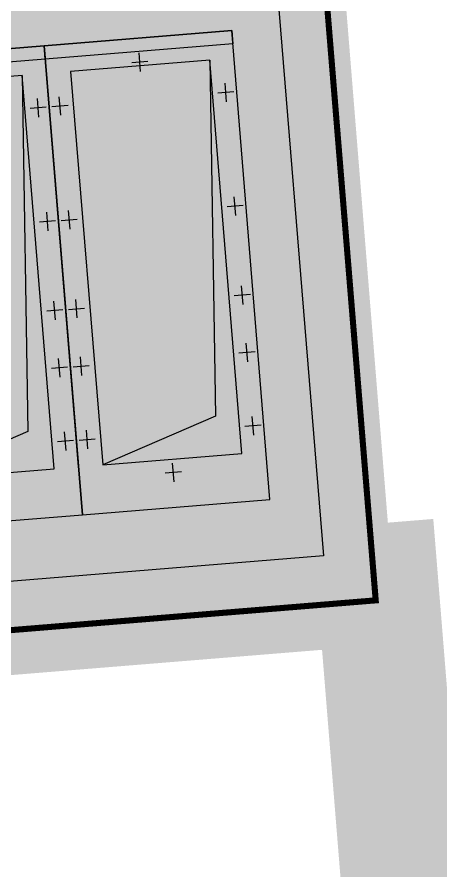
# Model space of a CAD drawing. Header units: metres. Extents: x 1956498 to 1957612, y 2277909 to 2278547.
# Drawn here: x 1957465.634 to 1957466.332, y 2278066.412 to 2278067.818 of the extents above; entities that cross this region are included whole.
import ezdxf
from ezdxf.enums import TextEntityAlignment as Align

# ---------------------------------------------------------------- set-up
doc = ezdxf.new("R2010")
doc.units = ezdxf.units.M
for name, color, linetype in [('UBS-100-Clôture', 30, 'LIMITE1'), ('UBS-100-Postes', 8, 'Continuous'), ('UBS_400_DETAIL POSTE HTA TOOLKIT UBS', 7, 'Continuous')]:
    doc.layers.add(name, color=color, linetype=linetype)
doc.styles.get("Standard").update_dxf_attribs({"font": 'verdana.ttf'})
doc.linetypes.add('LIMITE1', pattern='A,6.35,-2.54,[133,ltypeshp.shx,S=2.54,R=0,X=-2.54,Y=0],-2.54,25.4', length=36.83)

# ---------------------------------------------------------------- blocks, each defined once
blk = doc.blocks.new('PdL')
at = {"true_color": 0xb0c4d8, "transparency": 33554687}
blk.add_hatch(color=9, dxfattribs=at).paths.add_polyline_path([(0.099, 2.3245), (5.0983, 2.3226), (5.0964, -0.26), (0.0972, -0.2581)])
at = {"color": 7, "transparency": 33554687, "const_width": 0.05}
blk.add_lwpolyline([(0.099, 2.3245), (5.0983, 2.3226), (5.0964, -0.26), (0.0972, -0.2581)], close=True, dxfattribs=at)
at = {"color": 7, "transparency": 33554687}
blk.add_attdef('NUMERO', text='', height=1, dxfattribs=at).set_placement((3.8334, 0.9778), align=Align.MIDDLE_LEFT)
blk = doc.blocks.new('A$C28452D02')
h = blk.add_hatch(color=7)
h.dxf.hatch_style = 1
h.paths.add_polyline_path([(270, -79), (40, -79), (40, -729), (78.3, -143.8)])
at = {"color": 7, "linetype": 'Continuous'}
for p, q in [((0, 0), (0, -775)), ((310, 0), (310, -775)), ((310, -79), (310, -775))]:
    blk.add_line(p, q, dxfattribs=at)
for p, q in [((155, -41.6), (155, -72.4)), ((141.7, -57), (168.3, -57)), ((18, -107.6), (18, -138.4)), ((292, -107.6), (292, -138.4)), ((4.7, -123), (31.3, -123)), ((305.3, -123), (278.7, -123)), ((18, -228.6), (18, -259.4)), ((292, -228.6), (292, -259.4)), ((4.7, -244), (31.3, -244)), ((305.3, -244), (278.7, -244)), ((18, -323.6), (18, -354.4)), ((292, -323.6), (292, -354.4)), ((4.7, -339), (31.3, -339)), ((305.3, -339), (278.7, -339)), ((18, -470.6), (18, -501.4)), ((292, -470.6), (292, -501.4)), ((4.7, -486), (31.3, -486)), ((305.3, -486), (278.7, -486)), ((18, -658.6), (18, -689.4)), ((292, -658.6), (292, -689.4)), ((4.7, -674), (31.3, -674)), ((305.3, -674), (278.7, -674)), ((155, -719.6), (155, -750.4)), ((141.7, -735), (168.3, -735))]:
    blk.add_line(p, q)
for points in [[(0, -775), (310, -775), (310, 0), (0, 0)], [(40, -729), (270, -729), (270, -79), (40, -79)], [(270, -79), (40, -79), (40, -729), (78.3, -143.8)], [(40, -729), (270, -729), (270, -79), (40, -79)], [(0, -753), (310, -753), (310, -775), (0, -775)]]:
    blk.add_lwpolyline(points, close=True, dxfattribs=at)
blk = doc.blocks.new('UBS_PDL C1752')
at = {"const_width": 0.01}
blk.add_lwpolyline([(-2.5088, 1.3081), (2.4912, 1.3081), (2.4912, -1.2919), (-2.5088, -1.2919)], close=True, dxfattribs=at)
blk.add_lwpolyline([(2.4112, -1.2119), (-2.4288, -1.2119), (-2.4288, 1.2281), (2.4112, 1.2281)], close=True)
at = {"xscale": 0.001, "yscale": 0.001, "zscale": 0.001}
for p in [(-2.3488, 1.1281), (-2.0388, 1.1281)]:
    blk.add_blockref('A$C28452D02', p, dxfattribs=at)

msp = doc.modelspace()

# ---------------------------------------------------------------- linework, layer by layer
at = {"layer": 'UBS-100-Clôture', "color": 30, "ltscale": 0.1, "true_color": 0xf26722, "transparency": 33554687, "const_width": 0.2}
msp.add_lwpolyline([(1957452.1086, 2278234.2083), (1957472.7821, 2278172.7877), (1957482.6039, 2278143.0166), (1957491.4307, 2278124.5394), (1957501.912, 2278087.4138, -0.474925), (1957486.7502, 2278065.8613), (1957466.4448, 2278064.2026), (1957466.2277, 2278066.8838), (1957461.2449, 2278066.4787), (1957461.4622, 2278063.7955), (1957439.4875, 2278062.0005), (1957103.2231, 2278049.5096)], format="xyb", dxfattribs=at)

# ---------------------------------------------------------------- block references
at = {"layer": 'UBS-100-Postes', "transparency": 33554687, "rotation": 4.67003081057383}
msp.add_blockref('PdL', (1957461.127, 2278066.728), dxfattribs=at)
at = {"layer": 'UBS_400_DETAIL POSTE HTA TOOLKIT UBS', "transparency": 33554687, "rotation": 184.6700307831418}
msp.add_blockref('UBS_PDL C1752', (1957463.6175, 2278067.957), dxfattribs=at)

doc.saveas('drawing.dxf')
